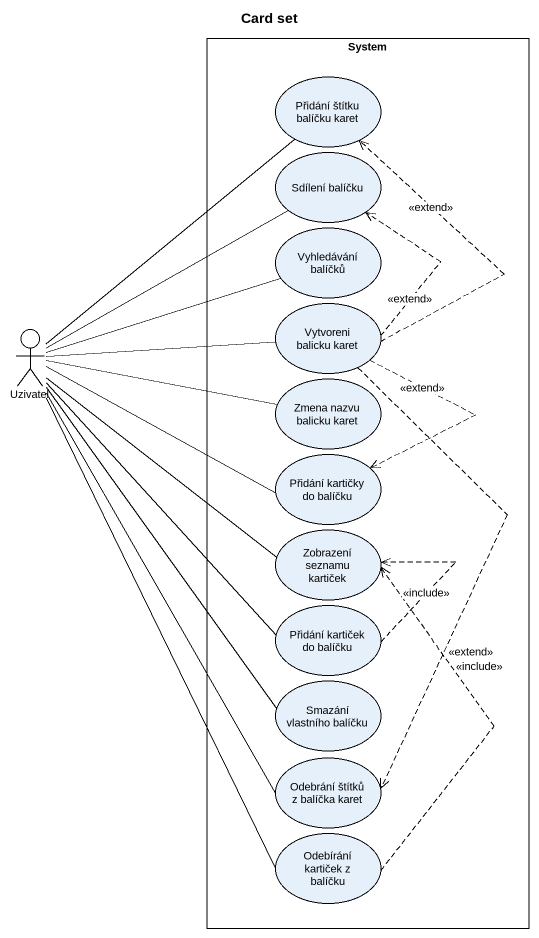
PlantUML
@startuml
title Card set
rectangle System {
  usecase "Přidání štítku balíčku karet" as Přidání_štítku_balíčku_karet
  usecase "Sdílení balíčku" as Sdílení_balíčku
  usecase "Vyhledávání balíčků" as Vyhledávání_balíčků
  usecase "Vytvoreni balicku karet" as Vytvoreni_balicku_karet
  usecase "Zmena nazvu balicku karet" as Zmena_nazvu_balicku_karet
  usecase "Přidání kartičky do balíčku" as Přidání_kartičky_do_balíčku
  usecase "Zobrazení seznamu kartiček" as Zobrazení_seznamu_kartiček
  usecase "Přidání kartiček do balíčku" as Přidání_kartiček_do_balíčku
  usecase "Smazání vlastního balíčku" as Smazání_vlastního_balíčku
  usecase "Odebrání štítků z balíčka karet" as Odebrání_štítků_z_balíčka
  usecase "Odebírání kartiček z balíčku" as Odebírání_kartiček_z_balíčku
}
actor Uzivatel
Vytvoreni_balicku_karet .up.> Přidání_štítku_balíčku_karet : <<extend>>
Vytvoreni_balicku_karet .up.> Sdílení_balíčku : <<extend>>
Vytvoreni_balicku_karet ..> Přidání_kartičky_do_balíčku : <<extend>>
Vytvoreni_balicku_karet ..> Odebrání_štítků_z_balíčka : <<extend>>
Uzivatel -up- Přidání_štítku_balíčku_karet
Uzivatel -up- Sdílení_balíčku
Uzivatel -right- Vyhledávání_balíčků
Uzivatel -right- Vytvoreni_balicku_karet
Uzivatel -right- Zmena_nazvu_balicku_karet
Uzivatel -right- Přidání_kartičky_do_balíčku
Uzivatel -- Zobrazení_seznamu_kartiček
Uzivatel -- Přidání_kartiček_do_balíčku
Uzivatel -- Smazání_vlastního_balíčku
Uzivatel -- Odebrání_štítků_z_balíčka
Uzivatel -- Odebírání_kartiček_z_balíčku
Přidání_kartiček_do_balíčku .up.> Zobrazení_seznamu_kartiček : <<include>>
Odebírání_kartiček_z_balíčku .up.> Zobrazení_seznamu_kartiček : <<include>>
@enduml
